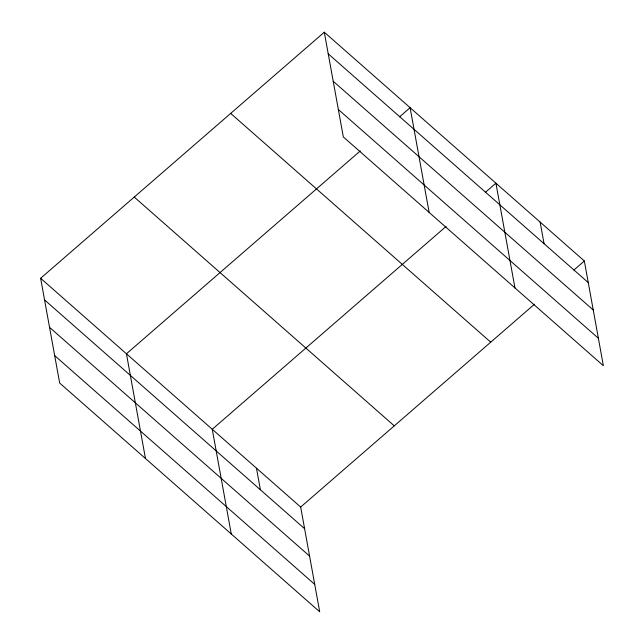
<?xml version="1.0" encoding="UTF-8"?>
<svg xmlns="http://www.w3.org/2000/svg" width="644" height="644" viewBox="0 0 644 644"><rect width="100%" height="100%" fill="white"/><g stroke="black" fill="none" stroke-linecap="round" stroke-linejoin="round"><path stroke-width="0.97" d="M40.628 278.28L300.668 507.061L319.706 611.8L59.659 383.019L40.628 278.28L324.294 32.2L584.341 260.981L603.372 365.72L343.333 136.939L324.294 32.2M360.286 150.921L126.441 353.781L145.472 458.52M399.538 116.862L410.107 107.701L429.146 212.431M446.099 226.414L212.254 429.274L231.293 534.013M485.359 192.363L495.92 183.194L514.959 287.932M300.668 507.061L534.512 304.201M573.772 270.15L584.341 260.981M328.223 53.822L588.27 282.595M333.214 81.249L593.253 310.03M338.342 109.512L598.389 338.285M230.689 113.408L490.728 342.189M134.242 197.072L394.281 425.853M44.557 299.903L304.596 528.684M49.54 327.329L309.587 556.11M54.676 355.593L314.723 584.374M540.131 222.083L544.059 243.706M256.465 468.172L260.393 489.786"/></g></svg>
